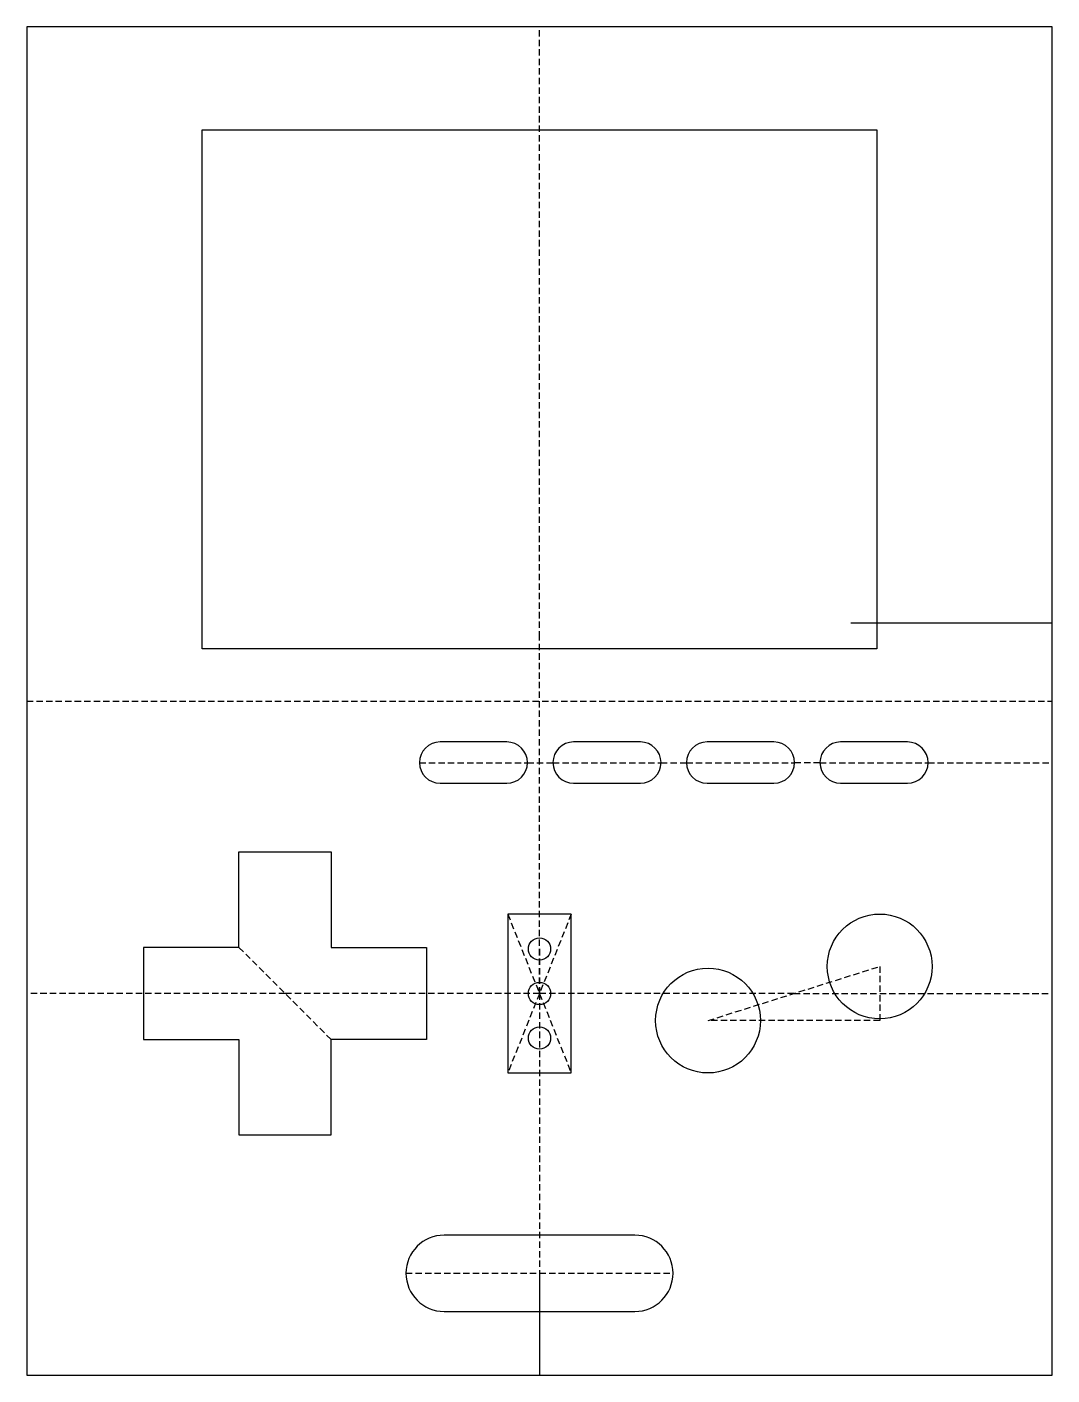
# Model space of a CAD drawing. Header units: millimetres. Extents: x -40 to 40, y -53 to 53.
import ezdxf

# ---------------------------------------------------------------- set-up
doc = ezdxf.new("R2010")
doc.units = ezdxf.units.MM
doc.linetypes.add('DASHED', pattern=[0.75, 0.5, -0.25])
doc.layers.get('0').update_dxf_attribs({"linetype": 'CONTINUOUS'})

msp = doc.modelspace()

# ---------------------------------------------------------------- linework, layer by layer
at = {"linetype": 'DASHED'}
for p, q in [((0, 5), (0, 53)), ((40.3, -4.85), (40.3, 6.15)), ((0, -23), (0, 5)), ((-40.3, 0), (40.3, 0)), ((-9.45, -4.85), (-0.95, -4.85)), ((-0.95, -4.85), (1.05, -4.85)), ((1.05, -4.85), (9.55, -4.85)), ((9.55, -4.85), (11.55, -4.85)), ((11.55, -4.85), (20.05, -4.85)), ((22.05, -4.85), (20.05, -4.85)), ((22.05, -4.85), (30.55, -4.85)), ((30.55, -4.85), (40.3, -4.85)), ((2.5, -16.75), (-2.5, -29.25)), ((-2.5, -16.75), (2.5, -29.25)), ((-23.63, -19.37), (-16.38, -26.62)), ((0, -19.5), (0, -23)), ((13.25, -25.13), (26.75, -20.87)), ((26.75, -20.87), (26.75, -25.13)), ((-20, -23), (-40.3, -23)), ((0, -23), (-20, -23)), ((0, -23), (0, -26.5)), ((0, -23), (0, -53)), ((20, -23), (0, -23)), ((20, -23), (40.3, -23)), ((26.75, -25.13), (13.25, -25.13)), ((-10.5, -45), (10.5, -45))]:
    msp.add_line(p, q, dxfattribs=at)
for p, q in [((24.48, 6.15), (40.3, 6.15)), ((-23.63, -19.37), (-23.63, -11.87)), ((-23.63, -11.87), (-16.38, -11.87)), ((-16.38, -11.87), (-16.38, -19.37)), ((-23.63, -19.37), (-31.13, -19.37)), ((-31.13, -19.37), (-31.13, -26.62)), ((-16.38, -19.37), (-8.88, -19.37)), ((-8.88, -19.37), (-8.88, -26.62)), ((-31.13, -26.62), (-23.63, -26.62)), ((-23.63, -26.62), (-23.63, -34.12)), ((-8.88, -26.62), (-16.38, -26.62)), ((-16.38, -34.12), (-16.38, -26.62)), ((-23.63, -34.12), (-16.38, -34.12)), ((0, -45), (0, -53))]:
    msp.add_line(p, q)
for points in [[(40.3, -53), (40.3, 53), (-40.3, 53), (-40.3, -53)], [(-26.53, 4.11), (-26.53, 44.92), (26.53, 44.92), (26.53, 4.11)], [(2.5, -16.75), (-2.5, -16.75), (-2.5, -29.25), (2.5, -29.25)]]:
    msp.add_lwpolyline(points, close=True)
for points in [[(-7.82, -6.47), (-2.57, -6.47, 1), (-2.57, -3.22), (-7.82, -3.22, 1)], [(2.68, -6.47), (7.93, -6.47, 1), (7.93, -3.22), (2.68, -3.22, 1)], [(13.18, -6.47), (18.43, -6.47, 1), (18.43, -3.22), (13.18, -3.22, 1)], [(23.68, -6.47), (28.93, -6.47, 1), (28.93, -3.22), (23.68, -3.22, 1)], [(-7.5, -48), (7.5, -48, 1), (7.5, -42), (-7.5, -42, 1)]]:
    msp.add_lwpolyline(points, format="xyb", close=True)
for centre, radius in [((26.75, -20.87), 4.12), ((0, -19.5), 0.875), ((13.25, -25.13), 4.12), ((0, -23), 0.875), ((0, -26.5), 0.875)]:
    msp.add_circle(centre, radius)
msp.add_point((0, -23))

doc.saveas('drawing.dxf')
